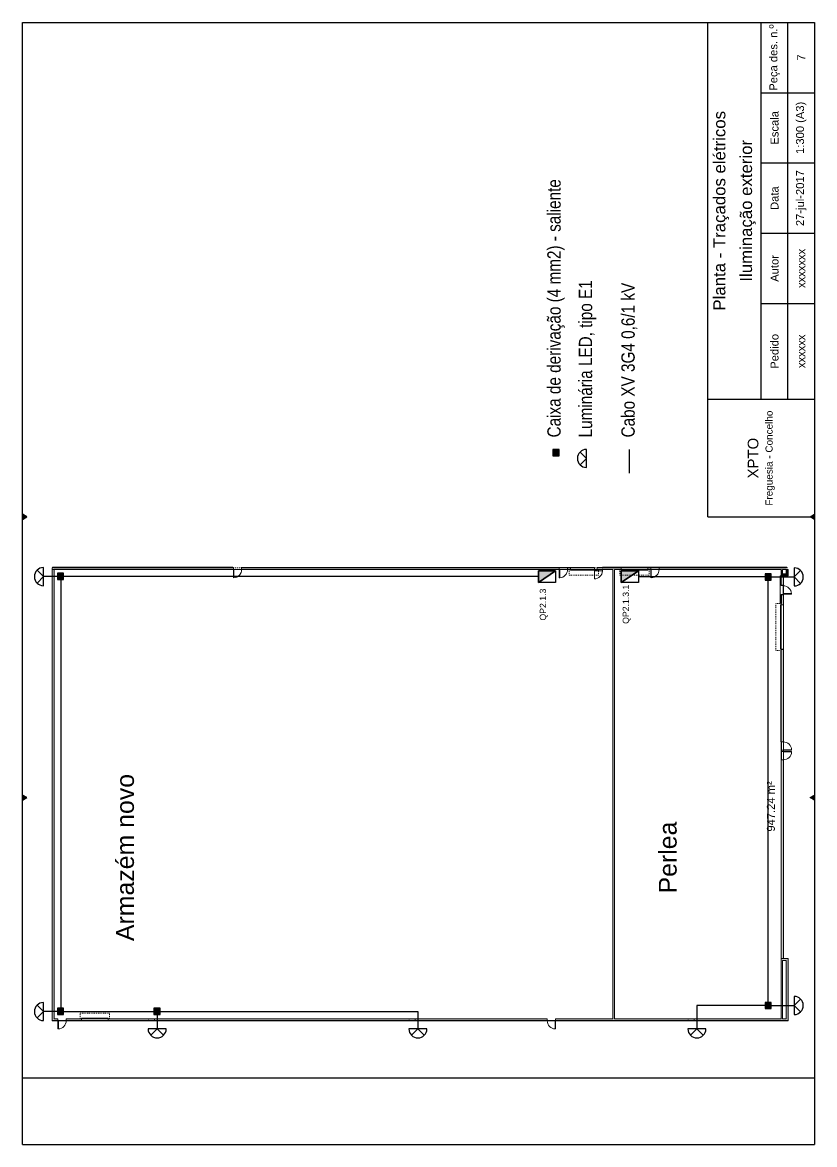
# Model space of a CAD drawing. Header units: millimetres. Extents: x -32 to 1412, y -324 to 2887.
# Drawn here: x 1207.4 to 1296.5, y 2164.2 to 2290.3 of the extents above; entities that cross this region are included whole.
import ezdxf

# ---------------------------------------------------------------- set-up
doc = ezdxf.new("R2010")
doc.units = ezdxf.units.MM
doc.header["$LTSCALE"] = 0.5
doc.linetypes.add('HIDDEN', pattern=[9.525, 6.35, -3.175])
doc.linetypes.add('Tracejado - 0_53_0_53', pattern=[0.00106, 0.00053, -0.00053])
doc.layers.get('0').update_dxf_attribs({"linetype": 'CONTINUOUS'})
for name, color, linetype, lineweight in [('Anotações', 7, 'CONTINUOUS', 5), ('Arq_Janelas_C', 7, 'CONTINUOUS', 9), ('Arq_Paredes', 7, 'CONTINUOUS', 5), ('Arq_Paredes_C', 7, 'CONTINUOUS', 9), ('Arq_pavimentos', 7, 'CONTINUOUS', 5), ('Arq_Portas', 7, 'CONTINUOUS', 5), ('Arq_Portas Folhas C', 7, 'CONTINUOUS', 9), ('arquitetura', 252, 'CONTINUOUS', 5), ('quadros eletricos', 3, 'CONTINUOUS', 30)]:
    doc.layers.add(name, color=color, linetype=linetype, lineweight=lineweight)
doc.layers.add('ESQUADRIA', color=7, linetype='CONTINUOUS')
doc.styles.add('Arial nw', font='ARIALN.TTF')
doc.styles.add('Arial_5', font='arial.ttf', dxfattribs={"height": 0.9})
doc.styles.add('ITED_3', font='romans.shx', dxfattribs={"width": 0.9, "height": 0.1})

msp = doc.modelspace()

# ---------------------------------------------------------------- hatches: boundary and pattern name
for points in [[(1207.902, 2234.736), (1207.403, 2235.024), (1207.403, 2234.448)], [(1296.016, 2234.736), (1296.515, 2235.024), (1296.515, 2234.448)], [(1207.902, 2203.172), (1207.403, 2203.46), (1207.403, 2202.884)], [(1296.016, 2203.172), (1296.515, 2203.46), (1296.515, 2202.884)]]:
    msp.add_hatch(color=7).paths.add_polyline_path(points)
at = {"layer": 'Arq_Paredes'}
h = msp.add_hatch(color=252, dxfattribs=at)
h.paths.add_polyline_path([(1293.29, 2228.812), (1293.29, 2229.052), (1279.02, 2229.052), (1279.02, 2228.812), (1292.925, 2228.812)], flags=0)
h.paths.add_polyline_path([(1278.09, 2228.812), (1278.09, 2229.052), (1277.755, 2229.052), (1277.755, 2228.812)], flags=0)
h.paths.add_polyline_path([(1274.755, 2229.052), (1272.055, 2229.052), (1272.055, 2228.812), (1274.755, 2228.812)], flags=0)
h.paths.add_polyline_path([(1269.055, 2228.812), (1269.055, 2229.052), (1268.72, 2229.052), (1268.72, 2228.812)], flags=0)
h.paths.add_polyline_path([(1267.79, 2229.052), (1232.061, 2229.052), (1232.061, 2228.812), (1267.79, 2228.812)], flags=0)
h.paths.add_polyline_path([(1231.131, 2229.052), (1217.006, 2229.052), (1217.006, 2228.812), (1231.131, 2228.812)], flags=0)
for points in [[(1210.956, 2228.812), (1210.73, 2228.812), (1210.73, 2178.089), (1210.956, 2178.089), (1210.956, 2228.171)], [(1217.006, 2229.012), (1210.97, 2229.012), (1210.97, 2228.812), (1217.006, 2228.812)], [(1274.016, 2228.812), (1273.816, 2228.812), (1273.816, 2178.315), (1274.016, 2178.315), (1274.016, 2212.88)], [(1292.925, 2228.812), (1292.775, 2228.812), (1292.775, 2228.339), (1292.925, 2228.339)], [(1293.304, 2228.113), (1293.304, 2228.339), (1292.775, 2228.339), (1292.775, 2228.113), (1293.001, 2228.113)], [(1293.53, 2228.113), (1293.53, 2228.812), (1293.304, 2228.812), (1293.304, 2228.113)], [(1293.53, 2178.089), (1293.53, 2185.09), (1293.304, 2185.09), (1293.304, 2178.089)], [(1292.925, 2184.864), (1292.775, 2184.864), (1292.775, 2178.315), (1292.925, 2178.315)]]:
    msp.add_hatch(color=252, dxfattribs=at).paths.add_polyline_path(points, flags=0)
h = msp.add_hatch(color=252, dxfattribs=at)
h.dxf.hatch_style = 1
h.paths.add_polyline_path([(1292.775, 2228.113), (1292.775, 2227.06), (1293.001, 2227.06), (1293.001, 2228.113)])
h.paths.add_polyline_path([(1292.775, 2207.422), (1292.775, 2185.09), (1293.001, 2185.09), (1293.001, 2207.422)])
h.paths.add_polyline_path([(1292.775, 2219.86), (1292.775, 2219.71), (1292.775, 2209.426), (1293.001, 2209.426), (1293.001, 2219.86)])
h.paths.add_polyline_path([(1292.775, 2225.985), (1292.775, 2225.01), (1292.775, 2224.86), (1293.001, 2224.86), (1293.001, 2225.985)])
h.paths.add_polyline_path([(1293.304, 2185.09), (1292.775, 2185.09), (1292.775, 2184.864), (1293.304, 2184.864)])
h = msp.add_hatch(color=252, dxfattribs=at)
h.paths.add_polyline_path([(1293.304, 2178.315), (1267.375, 2178.315), (1267.375, 2178.089), (1293.304, 2178.089)], flags=0)
h.paths.add_polyline_path([(1266.445, 2178.089), (1266.445, 2178.315), (1217.035, 2178.315), (1217.035, 2178.089), (1264.213, 2178.089)], flags=0)
h.paths.add_polyline_path([(1214.035, 2178.315), (1212.326, 2178.315), (1212.326, 2178.089), (1214.035, 2178.089)], flags=0)
h.paths.add_polyline_path([(1211.396, 2178.089), (1211.396, 2178.315), (1210.956, 2178.315), (1210.956, 2178.089)], flags=0)
at = {"layer": 'quadros eletricos', "ltscale": 10}
for points in [[(1267.784, 2242.314), (1267.08, 2242.314), (1267.08, 2241.609), (1267.784, 2241.609)], [(1212.036, 2228.397), (1211.331, 2228.397), (1211.331, 2227.692), (1212.036, 2227.692)], [(1290.946, 2227.624), (1291.651, 2227.624), (1291.651, 2228.328), (1290.946, 2228.328)], [(1290.946, 2179.448), (1291.651, 2179.448), (1291.651, 2180.153), (1290.946, 2180.153)], [(1212.036, 2179.501), (1211.331, 2179.501), (1211.331, 2178.797), (1212.036, 2178.797)], [(1222.887, 2179.501), (1222.183, 2179.501), (1222.183, 2178.797), (1222.887, 2178.797)]]:
    msp.add_hatch(color=256, dxfattribs=at).paths.add_polyline_path(points)
at = {"layer": 'quadros eletricos'}
for points in [[(1265.452, 2227.357), (1267.382, 2228.664), (1265.452, 2228.664)], [(1274.776, 2227.357), (1276.706, 2228.664), (1274.776, 2228.664)]]:
    msp.add_hatch(color=256, dxfattribs=at).paths.add_polyline_path(points)

# ---------------------------------------------------------------- linework, layer by layer
msp.add_line((1284.514, 2234.736), (1296.515, 2234.736))
at = {"color": 252}
for p, q in [((1292.775, 2225.985), (1292.775, 2225.01)), ((1292.775, 2219.86), (1293.001, 2219.86)), ((1292.775, 2209.426), (1292.775, 2219.71)), ((1292.775, 2209.426), (1292.775, 2207.422))]:
    msp.add_line(p, q, dxfattribs=at)
at = {"color": 7}
for points in [[(1207.902, 2234.736), (1207.403, 2235.024), (1207.403, 2234.448)], [(1296.016, 2234.736), (1296.515, 2235.024), (1296.515, 2234.448)], [(1207.902, 2203.172), (1207.403, 2203.46), (1207.403, 2202.884)]]:
    msp.add_lwpolyline(points, close=True, dxfattribs=at)
at = {"layer": 'Arq_Janelas_C', "color": 252}
for p, q in [((1292.775, 2227.06), (1292.775, 2227.028)), ((1292.947, 2227.028), (1292.775, 2227.028)), ((1293.001, 2227.041), (1292.947, 2227.041)), ((1292.947, 2227.041), (1292.947, 2226.997)), ((1292.991, 2226.997), (1292.947, 2226.997)), ((1292.969, 2226.997), (1292.969, 2226.048)), ((1292.991, 2227.041), (1292.991, 2226.997)), ((1293.001, 2227.06), (1293.001, 2227.041)), ((1292.947, 2226.017), (1292.775, 2226.017)), ((1292.775, 2225.985), (1292.775, 2226.017)), ((1292.947, 2226.048), (1292.947, 2226.004)), ((1292.991, 2226.048), (1292.947, 2226.048)), ((1293.001, 2226.004), (1292.947, 2226.004)), ((1292.991, 2226.004), (1292.991, 2226.048)), ((1293.001, 2225.986), (1293.001, 2226.004))]:
    msp.add_line(p, q, dxfattribs=at)
at = {"layer": 'Arq_Paredes_C', "color": 252}
for p, q in [((1231.131, 2229.052), (1217.206, 2229.052)), ((1231.131, 2228.812), (1231.131, 2229.052)), ((1267.79, 2229.052), (1232.061, 2229.052)), ((1232.061, 2229.052), (1232.061, 2228.812)), ((1267.79, 2228.812), (1267.79, 2229.052)), ((1269.055, 2229.052), (1268.72, 2229.052)), ((1268.72, 2229.052), (1268.72, 2228.812)), ((1269.055, 2228.812), (1269.055, 2229.052)), ((1274.755, 2229.052), (1272.055, 2229.052)), ((1272.055, 2229.052), (1272.055, 2228.812)), ((1274.755, 2228.812), (1274.755, 2229.052)), ((1278.09, 2229.052), (1277.755, 2229.052)), ((1277.755, 2229.052), (1277.755, 2228.812)), ((1278.09, 2228.812), (1278.09, 2229.052)), ((1293.29, 2229.052), (1279.02, 2229.052)), ((1279.02, 2229.052), (1279.02, 2228.812)), ((1210.73, 2228.812), (1231.131, 2228.812)), ((1210.956, 2178.315), (1210.956, 2228.812)), ((1217.006, 2229.012), (1210.97, 2229.012)), ((1232.061, 2228.812), (1267.79, 2228.812)), ((1268.72, 2228.812), (1269.055, 2228.812)), ((1272.055, 2228.812), (1273.816, 2228.812)), ((1273.816, 2228.812), (1273.816, 2178.315)), ((1274.016, 2228.812), (1274.755, 2228.812)), ((1274.016, 2178.315), (1274.016, 2228.812)), ((1277.755, 2228.812), (1278.09, 2228.812)), ((1279.02, 2228.812), (1292.775, 2228.812)), ((1292.775, 2228.812), (1292.775, 2227.06)), ((1292.925, 2228.812), (1293.53, 2228.812)), ((1292.925, 2228.339), (1292.925, 2228.812)), ((1293.304, 2228.339), (1292.925, 2228.339)), ((1293.001, 2228.113), (1293.53, 2228.113)), ((1293.001, 2227.06), (1293.001, 2228.113)), ((1293.53, 2228.812), (1293.304, 2228.812)), ((1293.304, 2228.812), (1293.304, 2228.339)), ((1293.53, 2228.113), (1293.53, 2228.812)), ((1292.775, 2227.06), (1293.001, 2227.06)), ((1293.001, 2225.985), (1292.775, 2225.985)), ((1293.001, 2209.426), (1293.001, 2225.985)), ((1292.775, 2224.86), (1293.001, 2224.86)), ((1292.775, 2209.426), (1293.001, 2209.426)), ((1293.001, 2208.496), (1292.775, 2208.496)), ((1292.775, 2208.496), (1292.775, 2208.352)), ((1292.775, 2208.352), (1293.001, 2208.352)), ((1293.001, 2208.352), (1293.001, 2208.496)), ((1293.001, 2207.422), (1292.775, 2207.422)), ((1292.775, 2207.422), (1292.775, 2185.09)), ((1293.001, 2185.09), (1293.001, 2207.422)), ((1292.775, 2185.09), (1292.775, 2178.315)), ((1293.53, 2185.09), (1292.775, 2185.09)), ((1293.53, 2178.089), (1293.53, 2185.09)), ((1292.925, 2184.864), (1293.304, 2184.864)), ((1292.925, 2178.315), (1292.925, 2184.864)), ((1293.304, 2184.864), (1293.304, 2178.315)), ((1210.73, 2178.171), (1210.73, 2178.089)), ((1210.73, 2178.089), (1211.396, 2178.089)), ((1211.396, 2178.315), (1210.956, 2178.315)), ((1211.396, 2178.089), (1211.396, 2178.315)), ((1214.035, 2178.315), (1212.326, 2178.315)), ((1212.326, 2178.315), (1212.326, 2178.089)), ((1212.326, 2178.089), (1214.035, 2178.089)), ((1214.035, 2178.089), (1214.035, 2178.315)), ((1266.445, 2178.315), (1217.035, 2178.315)), ((1217.035, 2178.315), (1217.035, 2178.089)), ((1217.035, 2178.089), (1266.445, 2178.089)), ((1221.582, 2178.171), (1221.582, 2178.089)), ((1221.582, 2178.089), (1222.247, 2178.089)), ((1222.247, 2178.315), (1221.808, 2178.315)), ((1222.247, 2178.089), (1222.247, 2178.315)), ((1250.912, 2178.171), (1250.912, 2178.089)), ((1250.912, 2178.089), (1251.578, 2178.089)), ((1251.578, 2178.315), (1251.138, 2178.315)), ((1251.578, 2178.089), (1251.578, 2178.315)), ((1266.445, 2178.089), (1266.445, 2178.315)), ((1273.816, 2178.315), (1267.375, 2178.315)), ((1267.375, 2178.315), (1267.375, 2178.089)), ((1267.375, 2178.089), (1293.53, 2178.089)), ((1292.775, 2178.315), (1274.016, 2178.315)), ((1282.302, 2178.171), (1282.302, 2178.089)), ((1282.302, 2178.089), (1282.968, 2178.089)), ((1282.968, 2178.315), (1282.528, 2178.315)), ((1282.968, 2178.089), (1282.968, 2178.315)), ((1293.304, 2178.315), (1292.925, 2178.315))]:
    msp.add_line(p, q, dxfattribs=at)
at = {"layer": 'Arq_pavimentos', "color": 252}
for p, q in [((1232.061, 2228.812), (1231.131, 2228.812)), ((1268.72, 2228.812), (1267.79, 2228.812)), ((1279.02, 2228.812), (1278.09, 2228.812)), ((1293.001, 2228.113), (1292.656, 2228.113)), ((1292.656, 2228.113), (1292.656, 2225.01)), ((1293.53, 2228.113), (1293.001, 2228.113)), ((1292.991, 2226.048), (1292.991, 2226.978)), ((1293.001, 2225.985), (1293.001, 2227.06)), ((1293.001, 2219.86), (1293.001, 2224.86)), ((1293.001, 2208.496), (1293.001, 2209.426)), ((1293.001, 2207.422), (1293.001, 2208.352)), ((1212.326, 2178.089), (1211.396, 2178.089)), ((1211.396, 2178.089), (1212.326, 2178.089)), ((1217.035, 2178.089), (1214.035, 2178.089)), ((1214.035, 2178.089), (1217.035, 2178.089)), ((1267.375, 2178.091), (1266.445, 2178.091)), ((1266.445, 2178.089), (1267.375, 2178.089))]:
    msp.add_line(p, q, dxfattribs=at)
at = {"layer": 'Arq_Portas', "color": 252, "linetype": 'Tracejado - 0_53_0_53'}
for p, q in [((1268.905, 2228.812), (1272.205, 2228.812)), ((1268.905, 2228.812), (1268.905, 2228.177)), ((1268.905, 2228.177), (1272.205, 2228.177)), ((1272.205, 2228.812), (1272.205, 2228.177)), ((1274.605, 2228.812), (1277.905, 2228.812)), ((1274.605, 2228.812), (1274.605, 2228.177)), ((1274.605, 2228.177), (1277.905, 2228.177)), ((1277.905, 2228.812), (1277.905, 2228.177)), ((1292.14, 2225.01), (1292.14, 2219.71)), ((1292.775, 2225.01), (1292.14, 2225.01)), ((1292.775, 2225.01), (1292.775, 2219.71)), ((1292.775, 2219.71), (1292.14, 2219.71)), ((1213.885, 2178.95), (1217.185, 2178.95)), ((1213.885, 2178.315), (1213.885, 2178.95)), ((1217.185, 2178.315), (1217.185, 2178.95)), ((1213.885, 2178.315), (1217.185, 2178.315))]:
    msp.add_line(p, q, dxfattribs=at)
at = {"layer": 'Arq_Portas', "color": 252}
for centre, start, end in [((1231.131, 2228.812), 273.0763, 0), ((1267.79, 2228.812), 273.0763, 0), ((1278.09, 2228.812), 273.0763, 0), ((1292.991, 2226.048), 3.0763, 90), ((1293.001, 2208.496), 3.0763, 90), ((1293.001, 2208.352), 270, 356.9237), ((1211.396, 2178.089), 273.0763, 0), ((1267.375, 2178.089), 180, 266.9237)]:
    msp.add_arc(centre, 0.932, start, end, dxfattribs=at)
at = {"layer": 'Arq_Portas Folhas C', "color": 252}
for p, q in [((1211.329, 2227.881), (1211.379, 2227.881)), ((1231.131, 2228.812), (1231.131, 2227.881)), ((1231.131, 2228.812), (1231.181, 2228.812)), ((1231.181, 2228.812), (1231.181, 2227.881)), ((1267.79, 2228.812), (1267.79, 2227.881)), ((1267.79, 2228.812), (1267.84, 2228.812)), ((1267.79, 2227.881), (1267.84, 2227.881)), ((1267.84, 2228.812), (1267.84, 2227.881)), ((1272.055, 2228.812), (1269.055, 2228.812)), ((1269.055, 2228.812), (1269.055, 2228.736)), ((1269.055, 2228.736), (1272.055, 2228.736)), ((1272.055, 2228.736), (1272.055, 2228.812)), ((1277.755, 2228.812), (1274.755, 2228.812)), ((1274.755, 2228.812), (1274.755, 2228.736)), ((1274.755, 2228.736), (1277.755, 2228.736)), ((1277.755, 2228.736), (1277.755, 2228.812)), ((1278.09, 2228.812), (1278.09, 2227.881)), ((1278.09, 2228.812), (1278.14, 2228.812)), ((1278.14, 2228.812), (1278.14, 2227.881)), ((1291.653, 2228.139), (1291.603, 2228.139)), ((1292.991, 2226.098), (1293.921, 2226.098)), ((1292.991, 2226.048), (1292.991, 2226.098)), ((1292.991, 2226.048), (1293.921, 2226.048)), ((1293.921, 2226.048), (1293.921, 2226.098)), ((1292.775, 2224.86), (1292.699, 2224.86)), ((1292.699, 2224.86), (1292.699, 2219.86)), ((1292.775, 2219.86), (1292.775, 2224.86)), ((1292.699, 2219.86), (1292.775, 2219.86)), ((1293.001, 2208.546), (1293.931, 2208.546)), ((1293.001, 2208.496), (1293.001, 2208.546)), ((1293.001, 2208.496), (1293.931, 2208.496)), ((1293.001, 2208.352), (1293.931, 2208.352)), ((1293.001, 2208.352), (1293.001, 2208.302)), ((1293.001, 2208.302), (1293.931, 2208.302)), ((1293.931, 2208.496), (1293.931, 2208.546)), ((1293.931, 2208.352), (1293.931, 2208.302)), ((1291.653, 2179.964), (1291.603, 2179.964)), ((1211.329, 2178.986), (1211.379, 2178.986)), ((1222.181, 2178.986), (1222.231, 2178.986)), ((1211.396, 2178.089), (1211.396, 2177.159)), ((1211.396, 2178.089), (1211.446, 2178.089)), ((1211.446, 2178.089), (1211.446, 2177.159)), ((1214.035, 2178.391), (1217.035, 2178.391)), ((1214.035, 2178.315), (1214.035, 2178.391)), ((1217.035, 2178.315), (1214.035, 2178.315)), ((1217.035, 2178.391), (1217.035, 2178.315)), ((1222.247, 2178.089), (1222.297, 2178.089)), ((1251.578, 2178.089), (1251.628, 2178.089)), ((1267.325, 2178.089), (1267.325, 2177.159)), ((1267.375, 2178.089), (1267.325, 2178.089)), ((1267.375, 2178.089), (1267.375, 2177.159)), ((1282.968, 2178.089), (1283.018, 2178.089)), ((1211.396, 2177.159), (1211.446, 2177.159)), ((1267.375, 2177.159), (1267.325, 2177.159))]:
    msp.add_line(p, q, dxfattribs=at)
at = {"layer": 'arquitetura', "color": 252}
for p, q in [((1210.765, 2229.042), (1231.06, 2229.042)), ((1210.795, 2229.072), (1231.06, 2229.072)), ((1231.96, 2229.042), (1271.74, 2229.042)), ((1271.74, 2229.042), (1271.74, 2227.758)), ((1272.64, 2229.072), (1293.405, 2229.072)), ((1272.64, 2229.042), (1293.435, 2229.042)), ((1210.735, 2229.012), (1231.06, 2229.012)), ((1210.735, 2229.012), (1210.735, 2178.112)), ((1231.96, 2229.012), (1271.74, 2229.012)), ((1272.64, 2228.658), (1271.74, 2228.658)), ((1272.64, 2229.012), (1293.465, 2229.012)), ((1272.64, 2228.901), (1272.64, 2228.658)), ((1210.735, 2178.112), (1293.465, 2178.112))]:
    msp.add_line(p, q, dxfattribs=at)
at = {"layer": 'arquitetura', "color": 252, "linetype": 'HIDDEN', "ltscale": 0.04}
for p, q in [((1231.06, 2229.012), (1231.96, 2229.012)), ((1271.74, 2229.012), (1272.64, 2229.012))]:
    msp.add_line(p, q, dxfattribs=at)
at = {"layer": 'arquitetura', "color": 252}
msp.add_arc((1271.74, 2228.658), 0.9, 270, 0, dxfattribs=at)
at = {"layer": 'ESQUADRIA'}
for p, q in [((1207.403, 2164.166), (1207.403, 2290.315)), ((1207.403, 2290.315), (1296.515, 2290.315)), ((1284.514, 2234.736), (1284.514, 2290.315)), ((1290.514, 2247.97), (1290.514, 2290.315)), ((1293.515, 2247.97), (1293.515, 2290.315)), ((1296.515, 2290.315), (1296.515, 2227.235)), ((1290.514, 2282.414), (1296.515, 2282.414)), ((1290.514, 2274.514), (1296.515, 2274.514)), ((1290.514, 2266.614), (1296.515, 2266.614)), ((1290.514, 2258.713), (1296.515, 2258.713)), ((1290.514, 2247.97), (1290.514, 2258.713)), ((1284.514, 2247.97), (1296.515, 2247.97)), ((1296.515, 2227.235), (1296.515, 2164.166)), ((1207.403, 2171.668), (1296.515, 2171.668)), ((1207.403, 2164.166), (1296.515, 2164.166))]:
    msp.add_line(p, q, dxfattribs=at)
msp.add_lwpolyline([(1296.016, 2203.172), (1296.515, 2203.46), (1296.515, 2202.884)], close=True, dxfattribs=at)
at = {"layer": 'quadros eletricos', "ltscale": 10}
for p, q in [((1270.856, 2241.298), (1270.137, 2242.016)), ((1270.856, 2240.281), (1270.856, 2242.314)), ((1275.67, 2242.314), (1275.67, 2239.645)), ((1270.137, 2240.579), (1270.856, 2241.298)), ((1209.765, 2228.01), (1209.046, 2228.729)), ((1209.046, 2227.292), (1209.765, 2228.01)), ((1209.765, 2226.994), (1209.765, 2229.026)), ((1211.709, 2228.01), (1209.765, 2228.01)), ((1291.651, 2227.976), (1294.228, 2227.976)), ((1294.228, 2228.992), (1294.228, 2226.96)), ((1294.946, 2228.695), (1294.228, 2227.976)), ((1294.228, 2227.976), (1294.946, 2227.257)), ((1209.765, 2178.099), (1209.765, 2180.131)), ((1294.228, 2180.817), (1294.228, 2178.784)), ((1294.946, 2180.519), (1294.228, 2179.801)), ((1209.765, 2179.115), (1209.046, 2179.834)), ((1209.046, 2178.397), (1209.765, 2179.115)), ((1211.709, 2179.115), (1209.765, 2179.115)), ((1222.561, 2179.115), (1222.561, 2177.171)), ((1251.891, 2179.115), (1251.891, 2177.171)), ((1283.281, 2179.115), (1283.281, 2177.171)), ((1291.651, 2179.801), (1294.228, 2179.801)), ((1294.228, 2179.801), (1294.946, 2179.082)), ((1223.577, 2177.171), (1221.544, 2177.171)), ((1222.561, 2177.171), (1221.842, 2176.452)), ((1223.279, 2176.452), (1222.561, 2177.171)), ((1252.907, 2177.171), (1250.875, 2177.171)), ((1251.891, 2177.171), (1251.173, 2176.452)), ((1252.61, 2176.452), (1251.891, 2177.171)), ((1284.297, 2177.171), (1282.265, 2177.171)), ((1283.281, 2177.171), (1282.563, 2176.452)), ((1284, 2176.452), (1283.281, 2177.171))]:
    msp.add_line(p, q, dxfattribs=at)
at = {"layer": 'quadros eletricos'}
for p, q in [((1267.382, 2228.664), (1265.452, 2227.357)), ((1276.706, 2228.664), (1274.776, 2227.357))]:
    msp.add_line(p, q, dxfattribs=at)
at = {"layer": 'quadros eletricos', "ltscale": 10}
for points in [[(1267.784, 2242.314), (1267.08, 2242.314), (1267.08, 2241.609), (1267.784, 2241.609)], [(1212.036, 2228.397), (1211.331, 2228.397), (1211.331, 2227.692), (1212.036, 2227.692)], [(1290.946, 2227.624), (1291.651, 2227.624), (1291.651, 2228.328), (1290.946, 2228.328)], [(1290.946, 2179.448), (1291.651, 2179.448), (1291.651, 2180.153), (1290.946, 2180.153)], [(1212.036, 2179.501), (1211.331, 2179.501), (1211.331, 2178.797), (1212.036, 2178.797)], [(1222.887, 2179.501), (1222.183, 2179.501), (1222.183, 2178.797), (1222.887, 2178.797)]]:
    msp.add_lwpolyline(points, close=True, dxfattribs=at)
for points in [[(1265.452, 2228.01), (1211.709, 2228.01), (1211.709, 2179.115), (1251.891, 2179.115), (1251.891, 2177.171)], [(1276.706, 2228.01), (1291.273, 2228.01), (1291.273, 2179.801)], [(1291.273, 2179.801), (1283.281, 2179.801), (1283.281, 2178.797)]]:
    msp.add_lwpolyline(points, dxfattribs=at)
at = {"layer": 'quadros eletricos'}
for points in [[(1267.382, 2227.357), (1265.452, 2227.357), (1265.452, 2228.664), (1267.382, 2228.664)], [(1276.706, 2227.357), (1274.776, 2227.357), (1274.776, 2228.664), (1276.706, 2228.664)]]:
    msp.add_lwpolyline(points, close=True, dxfattribs=at)
for points in [[(1265.452, 2227.357), (1267.382, 2228.664), (1265.452, 2228.664), (1265.452, 2227.357)], [(1274.776, 2227.357), (1276.706, 2228.664), (1274.776, 2228.664), (1274.776, 2227.357)]]:
    msp.add_lwpolyline(points, dxfattribs=at)
at = {"layer": 'quadros eletricos', "ltscale": 10}
for centre, start, end in [((1270.856, 2241.298), 90, 270), ((1209.765, 2228.01), 90, 270), ((1294.228, 2227.976), 270, 90), ((1209.765, 2179.115), 90, 270), ((1294.228, 2179.801), 270, 90), ((1222.561, 2177.171), 180, 360), ((1251.891, 2177.171), 180, 360), ((1283.281, 2177.171), 180, 360)]:
    msp.add_arc(centre, 1.016, start, end, dxfattribs=at)

# ---------------------------------------------------------------- texts
at = {"char_height": 2, "attachment_point": 5, "rotation": 90, "style": 'Arial nw'}
for s, insert in [('{\\fArial|b0|i0|c0|p34;Armazém novo}', (1218.961, 2196.434)), ('{\\fArial|b0|i0|c0|p34;Perlea}', (1280.013, 2196.434))]:
    msp.add_mtext_dynamic_manual_height_columns(s, width=29.85448, gutter_width=2, heights=[3.301], dxfattribs=dict(at, insert=insert))
at = {"layer": 'Anotações', "color": 252, "insert": (1291.151, 2202.176), "char_height": 0.9, "width": 6.76517, "attachment_point": 2, "rotation": 90, "line_spacing_factor": 0.941778, "style": 'Arial_5'}
msp.add_mtext('947.24 m²', dxfattribs=at)
at = {"layer": 'ESQUADRIA', "attachment_point": 5, "rotation": 90, "style": 'ITED_3'}
for s, width, heights, insert, char_height in [('{\\fArial|b0|i0|c0|p34;\\W1;Peça des. n.º}', 7.8166, [0], (1292.015, 2286.365), 0.90012), ('{\\fArial|b0|i0|c0|p34;\\W1;7}', 12.97873, [3.282], (1295.015, 2286.365), 0.90012), ('{\\fArial|b0|i0|c0|p34;\\W1;1:300 (A3)}', 15.21382, [2.511], (1295.015, 2278.464), 0.90012), ('{\\fArial|b0|i0|c0|p34;\\W1;Planta - Traçados elétricos}', 83.62114, [5.133], (1286.014, 2269.142), 1.35019), ('{\\fArial|b0|i0|c0|p34;\\W1;Escala}', 3.38711, [0], (1292.015, 2278.464), 0.90012), ('{\\fArial|b0|i0|c0|p34;\\W1;Iluminação exterior}', 41.46559, [5.133], (1289.014, 2269.142), 1.35019), ('{\\fArial|b0|i0|c0|p34;\\W1;27-jul-2017}', 8.42094, [3.742], (1295.015, 2270.564), 0.90012), ('{\\fArial|b0|i0|c0|p34;\\W1;Data}', 3.38711, [0], (1292.015, 2270.564), 0.90012), ('{\\fArial|b0|i0|c0|p34;\\W1;xxxxxxx}', 12.95603, [0], (1295.015, 2262.663), 0.90012), ('{\\fArial|b0|i0|c0|p34;\\W1;Autor}', 3.38711, [0], (1292.015, 2262.663), 0.90012), ('{\\fArial|b0|i0|c0|p34;\\W1;Pedido}', 3.38711, [0.655], (1292.015, 2253.342), 0.90012), ('{\\fArial|b0|i0|c0|p34;\\W1;xxxxxx}', 18.13399, [0], (1295.015, 2253.342), 0.90012), ('{\\fArial|b0|i0|c0|p34;\\H0.49993x;\\W1;XPTO\\P\\H0.66667x;Freguesia - Concelho}', 25.11269, [13.135], (1290.514, 2241.335), 2.40033)]:
    msp.add_mtext_dynamic_manual_height_columns(s, width=width, gutter_width=0.5, heights=heights, dxfattribs=dict(at, insert=insert, char_height=char_height))
at = {"layer": 'quadros eletricos', "rotation": 90, "style": 'Arial nw'}
for s, width, heights, insert, char_height, attachment_point in [('Caixa de derivação (4 mm2) - saliente', 39.73319, [1.618], (1267.432, 2243.662), 1.5, 4), ('Luminária LED, tipo E1', 42.46509, [3.013], (1269.995, 2243.662), 1.5, 1), ('Cabo XV 3G4 0,6/1 kV', 37.21348, [1.618], (1275.67, 2243.662), 1.5, 4), ('{\\fArial|b0|i0|c0|p34;QP2.1.3}', 3.66252, [0.976], (1265.602, 2223.076), 0.7, 1), ('{\\fArial|b0|i0|c0|p34;QP2.1.3.1}', 3.66252, [0.976], (1274.927, 2222.705), 0.7, 1)]:
    msp.add_mtext_dynamic_manual_height_columns(s, width=width, gutter_width=2, heights=heights, dxfattribs=dict(at, insert=insert, char_height=char_height, attachment_point=attachment_point))

doc.saveas('drawing.dxf')
